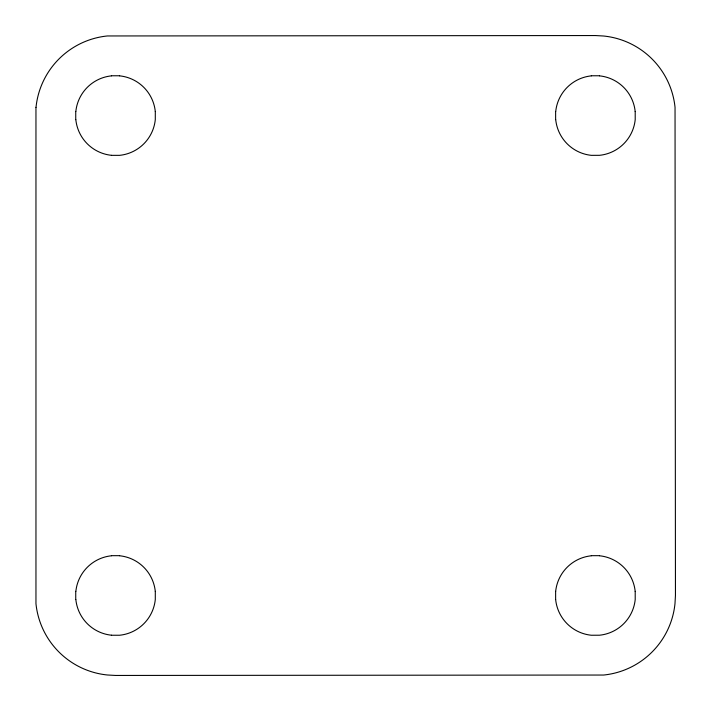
<?xml version="1.0" encoding="UTF-8"?>
<svg xmlns="http://www.w3.org/2000/svg" width="711" height="711" viewBox="0 0 711 711"><rect width="100%" height="100%" fill="white"/><g stroke="black" fill="none" stroke-linecap="round" stroke-linejoin="round"><path stroke-width="1.07" d="M75.739 111.458L75.739 119.635M75.739 591.365L75.739 599.551M555.629 111.458L555.629 119.635M555.629 591.365L555.629 599.551M111.431 75.766L119.608 75.766M591.33 75.766L599.506 75.766M111.431 555.673L119.608 555.673M591.33 555.673L599.506 555.673M111.431 155.345L119.608 155.345A39.94 39.94 0 0 0 155.291 119.635L155.309 111.458M111.431 635.243L119.608 635.243A39.932 39.932 0 0 0 155.291 599.542L155.309 591.365M635.207 111.458L635.207 119.635A39.94 39.94 0 0 1 599.497 155.318L591.33 155.345A39.94 39.94 0 0 1 555.718 119.626M635.207 591.365L635.207 599.551A39.932 39.932 0 0 1 599.497 635.216L591.33 635.243A39.923 39.923 0 0 1 555.655 599.542M555.718 111.538A39.94 39.94 0 0 1 591.401 75.855M599.497 75.855A39.94 39.94 0 0 1 635.181 111.529M111.503 155.318A39.94 39.94 0 0 1 75.828 119.626M75.828 111.538A39.94 39.94 0 0 1 111.511 75.855M119.599 75.855A39.94 39.94 0 0 1 155.291 111.529M599.497 555.771A39.932 39.932 0 0 1 635.19 591.436M555.655 591.463A39.923 39.923 0 0 1 591.33 555.789M111.529 635.216A39.932 39.932 0 0 1 75.846 599.533M75.846 591.445A39.932 39.932 0 0 1 111.529 555.771M119.608 555.771A39.932 39.932 0 0 1 155.291 591.436M35.959 107.361L35.959 603.639A79.854 79.854 0 0 0 107.37 674.988L115.538 675.45L603.639 675.041A79.854 79.854 0 0 0 674.988 603.63L675.45 595.462L675.041 107.361A79.854 79.854 0 0 0 603.63 36.012L595.462 35.55L107.361 35.959A79.854 79.854 0 0 0 36.012 107.361"/></g></svg>
